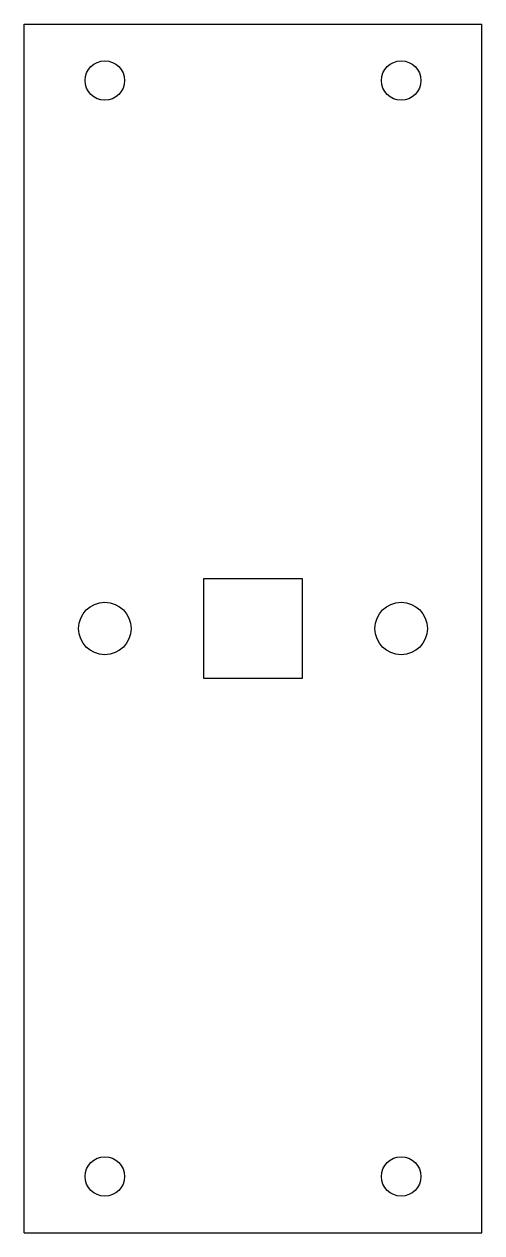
# Model space of a CAD drawing. Header units: millimetres. Extents: x -28 to 28, y -150 to 0.
import ezdxf

# ---------------------------------------------------------------- set-up
doc = ezdxf.new("R2010")
doc.units = ezdxf.units.MM

msp = doc.modelspace()

# ---------------------------------------------------------------- linework, layer by layer
at = {"color": 7, "linetype": 'Continuous', "lineweight": 25}
for p, q in [((-28.37, -150), (-28.37, 0)), ((-28.37, 0), (28.37, 0)), ((28.37, -150), (28.37, 0)), ((6.15, -68.85), (-6.15, -68.85)), ((-6.15, -68.85), (-6.15, -81.15)), ((6.15, -81.15), (6.15, -68.85)), ((-6.15, -81.15), (6.15, -81.15)), ((-28.37, -150), (28.37, -150))]:
    msp.add_line(p, q, dxfattribs=at)
for centre, radius in [((-18.37, -7), 2.45), ((18.37, -7), 2.45), ((-18.37, -75), 3.25), ((18.37, -75), 3.25), ((-18.37, -143), 2.45), ((18.37, -143), 2.45)]:
    msp.add_circle(centre, radius, dxfattribs=at)

doc.saveas('drawing.dxf')
